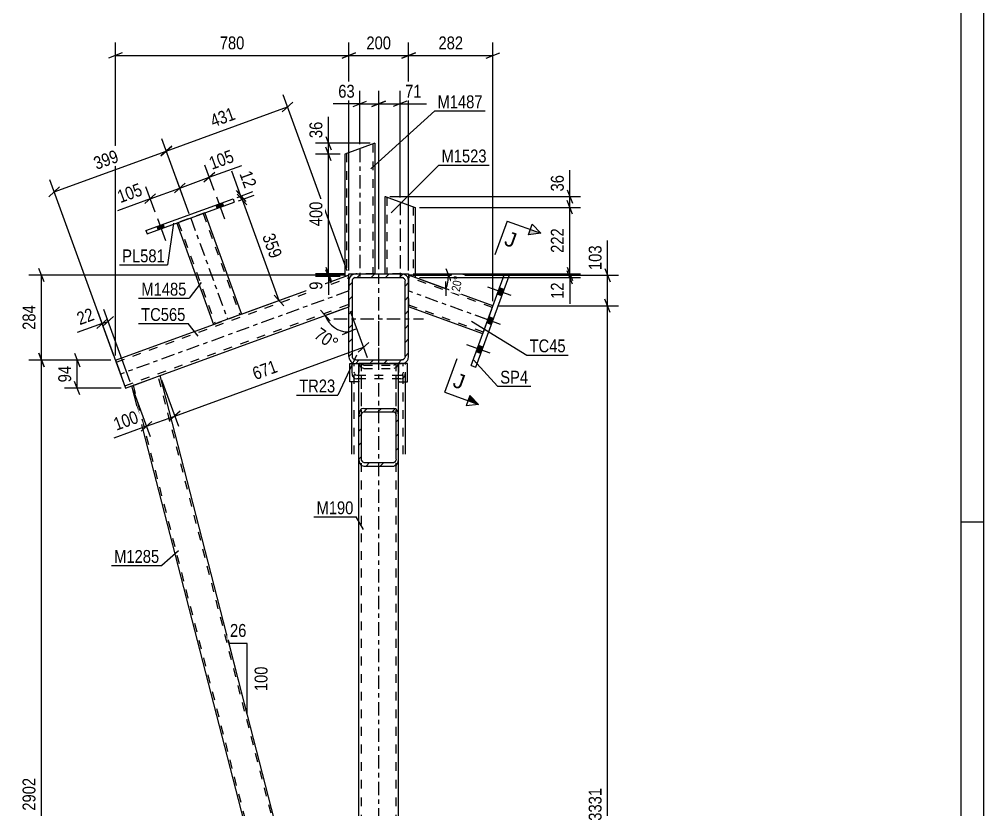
# Model space of a CAD drawing. Header units: millimetres. Extents: x 0 to 1189, y 0 to 841.
# Drawn here: x 974.2 to 1189, y 532 to 708 of the extents above; entities that cross this region are included whole.
import ezdxf

# ---------------------------------------------------------------- set-up
doc = ezdxf.new("R2010")
doc.units = ezdxf.units.MM
doc.linetypes.add('DXK_LINE_DOT2', pattern=[3.9198, 1.9599, -1.9599])
doc.linetypes.add('DXK_LINE_DOT3', pattern=[5.9187, 2.979, -0.9799, 0.9799, -0.9799])
doc.styles.add('Arial', font='ARIAL.TTF', dxfattribs={"height": 0.2})
doc.styles.add('Arial Narrow', font='ARIALN.TTF', dxfattribs={"height": 0.2})

# ---------------------------------------------------------------- blocks, each defined once
blk = doc.blocks.new('Unknown-405118385-1163')
at = {"color": 5, "linetype": 'Continuous'}
for p, q in [((1189, 0), (1189, 841)), ((1184, 5), (1184, 836)), ((1189, 596), (1184, 596))]:
    blk.add_line(p, q, dxfattribs=at)
blk = doc.blocks.new('Part-405118385-33940 - 33821')
at = {"color": 2, "linetype": 'Continuous'}
for p, q in [((1060.9, 651.05), (1060.9, 650.2)), ((1060.9, 650.2), (1060.9, 649.74)), ((1079.69, 644.21), (1062.33, 650.53)), ((1077.41, 637.95), (1060.9, 643.96))]:
    blk.add_line(p, q, dxfattribs=at)
at = {"color": 7, "linetype": 'DXK_LINE_DOT2'}
for p, q in [((1062.33, 650.53), (1060.9, 651.05)), ((1060.9, 651.05), (1060.9, 650.99)), ((1060.9, 650.99), (1060.9, 650.63)), ((1079.56, 643.84), (1060.9, 650.63)), ((1060.9, 649.74), (1060.9, 643.96)), ((1077.55, 638.32), (1060.9, 644.38)), ((1077.41, 637.95), (1079.69, 644.21))]:
    blk.add_line(p, q, dxfattribs=at)
at = {"color": 7, "linetype": 'DXK_LINE_DOT3'}
blk.add_line((1078.55, 641.08), (1060.9, 647.51), dxfattribs=at)
blk = doc.blocks.new('Bolt-405118385-41658 - 33821')
at = {"linetype": 'Continuous'}
for points in [[(1019.35, 667.14), (1017.98, 666.64), (1018.25, 665.88), (1019.63, 666.39)], [(1006.2, 662.35), (1004.82, 661.85), (1005.09, 661.1), (1006.47, 661.6)]]:
    blk.add_hatch(color=1, dxfattribs=at).paths.add_polyline_path(points)
at = {"color": 1, "linetype": 'Continuous'}
for p, q in [((1018.1, 668.45), (1019.87, 663.57)), ((1017.98, 666.64), (1018.25, 665.88)), ((1019.35, 667.14), (1019.63, 666.39)), ((1004.82, 661.85), (1005.09, 661.1)), ((1004.94, 663.66), (1006.72, 658.78)), ((1006.2, 662.35), (1006.47, 661.6))]:
    blk.add_line(p, q, dxfattribs=at)
blk = doc.blocks.new('Part-405118385-33942 - 33821')
at = {"color": 2, "linetype": 'Continuous'}
for p, q in [((1074.85, 630.9), (1082.26, 651.26)), ((1083.26, 650.9), (1082.26, 651.26)), ((1075.85, 630.54), (1083.26, 650.9)), ((1074.85, 630.9), (1075.85, 630.54))]:
    blk.add_line(p, q, dxfattribs=at)
blk = doc.blocks.new('Part-405118385-33886 - 33821')
at = {"color": 7, "linetype": 'DXK_LINE_DOT2'}
for p, q in [((1060.23, 631.34), (1048.23, 631.34)), ((1048.23, 631.34), (1048.23, 627.24)), ((1048.23, 629.46), (1048.31, 628.87)), ((1048.77, 611.16), (1048.77, 631.34)), ((1048.81, 629.17), (1048.77, 629.46)), ((1059.7, 629.46), (1059.66, 629.17)), ((1059.7, 611.16), (1059.7, 631.34)), ((1060.15, 628.87), (1060.23, 629.46)), ((1060.23, 627.24), (1060.23, 631.34)), ((1048.89, 628.03), (1049.3, 627.91)), ((1049.3, 628.69), (1049.09, 628.75)), ((1059.17, 628.69), (1049.3, 628.69)), ((1059.17, 627.91), (1049.3, 627.91)), ((1059.37, 628.75), (1059.17, 628.69)), ((1059.17, 627.91), (1059.57, 628.03))]:
    blk.add_line(p, q, dxfattribs=at)
at = {"color": 2, "linetype": 'Continuous'}
for p, q in [((1048.23, 611.16), (1048.23, 627.24)), ((1060.23, 611.16), (1060.23, 627.24))]:
    blk.add_line(p, q, dxfattribs=at)
at = {"color": 7, "linetype": 'DXK_LINE_DOT2'}
for centre, radius, start, end in [((1049.69, 629.19), 1.42, 193.2949, 235.5336), ((1049.5, 629.33), 0.709, 193.2949, 235.5336), ((1058.97, 629.33), 0.709, 304.4664, 346.7051), ((1058.77, 629.19), 1.42, 304.4664, 346.7051)]:
    blk.add_arc(centre, radius, start, end, dxfattribs=at)
blk = doc.blocks.new('Part-405118385-33888 - 33821')
at = {"linetype": 'Continuous'}
h = blk.add_hatch(dxfattribs=at)
h.set_pattern_fill('', scale=0.7, style=0, pattern_type=0)
h.set_pattern_definition([(45, (1049.8324, 610.0743), (-1.57154, 1.57154), [])])
h.paths.add_polyline_path([(1049.83, 619.81), (1049.83, 610.07), (1049.91, 609.48), (1050.14, 608.97), (1050.49, 608.64), (1050.9, 608.52), (1057.57, 608.52), (1057.97, 608.64), (1058.32, 608.97), (1058.55, 609.48), (1058.63, 610.07), (1058.63, 619.81), (1058.55, 620.4), (1058.32, 620.91), (1057.97, 621.24), (1057.57, 621.36), (1050.9, 621.36), (1050.49, 621.24), (1050.14, 620.91), (1049.91, 620.4)])
h.paths.add_polyline_path([(1050.52, 620.36), (1050.69, 620.52), (1050.9, 620.58), (1057.57, 620.58), (1057.77, 620.52), (1057.94, 620.36), (1058.06, 620.1), (1058.1, 619.81), (1058.1, 610.07), (1058.06, 609.78), (1057.94, 609.52), (1057.77, 609.36), (1057.57, 609.3), (1050.9, 609.3), (1050.69, 609.36), (1050.52, 609.52), (1050.41, 609.78), (1050.37, 610.07), (1050.37, 619.81), (1050.41, 620.1)])
at = {"color": 2, "linetype": 'Continuous'}
for p, q in [((1049.83, 619.81), (1049.83, 631.34)), ((1058.63, 619.81), (1058.63, 631.34)), ((1050.9, 621.36), (1050.49, 621.24)), ((1050.9, 621.36), (1057.57, 621.36)), ((1057.97, 621.24), (1057.57, 621.36)), ((1049.91, 620.4), (1049.83, 619.81)), ((1049.83, 610.07), (1049.83, 619.81)), ((1050.37, 619.81), (1050.41, 620.1)), ((1050.37, 610.07), (1050.37, 619.81)), ((1050.69, 620.52), (1050.9, 620.58)), ((1050.9, 620.58), (1057.57, 620.58)), ((1057.57, 620.58), (1057.77, 620.52)), ((1058.06, 620.1), (1058.1, 619.81)), ((1058.1, 610.07), (1058.1, 619.81)), ((1058.63, 619.81), (1058.55, 620.4)), ((1058.63, 610.07), (1058.63, 619.81)), ((1049.83, 610.07), (1049.91, 609.48)), ((1050.41, 609.78), (1050.37, 610.07)), ((1050.49, 608.64), (1050.9, 608.52)), ((1050.9, 609.3), (1050.69, 609.36)), ((1050.9, 609.3), (1057.57, 609.3)), ((1050.9, 608.52), (1057.57, 608.52)), ((1057.77, 609.36), (1057.57, 609.3)), ((1057.57, 608.52), (1057.97, 608.64)), ((1058.1, 610.07), (1058.06, 609.78)), ((1058.55, 609.48), (1058.63, 610.07))]:
    blk.add_line(p, q, dxfattribs=at)
at = {"color": 7, "linetype": 'DXK_LINE_DOT2'}
for p, q in [((1058.63, 631.34), (1049.83, 631.34)), ((1049.91, 631.2), (1049.89, 631.34)), ((1050.37, 610.07), (1050.37, 631.34)), ((1050.48, 631.34), (1050.52, 631.25)), ((1050.9, 630.24), (1050.49, 630.36)), ((1050.52, 631.25), (1050.69, 631.08)), ((1050.69, 631.08), (1050.9, 631.02)), ((1050.9, 631.02), (1057.57, 631.02)), ((1050.9, 630.24), (1057.57, 630.24)), ((1057.57, 631.02), (1057.77, 631.08)), ((1057.97, 630.36), (1057.57, 630.24)), ((1057.77, 631.08), (1057.94, 631.25)), ((1057.94, 631.25), (1057.99, 631.34)), ((1058.1, 610.07), (1058.1, 631.34)), ((1058.57, 631.34), (1058.55, 631.2)), ((1049.83, 610.07), (1049.83, 619.81)), ((1058.63, 610.07), (1058.63, 619.81))]:
    blk.add_line(p, q, dxfattribs=at)
for centre, start, end in [((1051.29, 631.53), 193.2949, 235.5336), ((1057.17, 631.53), 304.4664, 346.7051)]:
    blk.add_arc(centre, 1.42, start, end, dxfattribs=at)
at = {"color": 2, "linetype": 'Continuous'}
for centre, radius, start, end in [((1051.29, 620.08), 1.42, 124.4664, 166.7051), ((1057.17, 620.08), 1.42, 13.2949, 55.5336), ((1051.1, 619.94), 0.709, 124.4664, 166.7051), ((1057.37, 619.94), 0.709, 13.2949, 55.5336), ((1051.29, 609.8), 1.42, 193.2949, 235.5336), ((1051.1, 609.94), 0.709, 193.2949, 235.5336), ((1057.37, 609.94), 0.709, 304.4664, 346.7051), ((1057.17, 609.8), 1.42, 304.4664, 346.7051)]:
    blk.add_arc(centre, radius, start, end, dxfattribs=at)
blk = doc.blocks.new('Part-405118385-33897 - 33821')
at = {"color": 7, "linetype": 'DXK_LINE_DOT3'}
blk.add_line((1054.23, 428.68), (1054.23, 641.34), dxfattribs=at)
at = {"color": 7, "linetype": 'DXK_LINE_DOT2'}
for p, q in [((1058.63, 631.34), (1049.83, 631.34)), ((1049.83, 610.07), (1049.83, 631.34)), ((1050.37, 438.68), (1050.37, 631.34)), ((1058.1, 438.68), (1058.1, 631.34)), ((1058.63, 610.07), (1058.63, 631.34)), ((1049.83, 438.68), (1049.83, 459.95)), ((1058.63, 438.68), (1058.63, 459.95)), ((1058.63, 438.68), (1049.83, 438.68))]:
    blk.add_line(p, q, dxfattribs=at)
at = {"color": 2, "linetype": 'Continuous'}
for p, q in [((1049.83, 459.95), (1049.83, 610.07)), ((1058.63, 459.95), (1058.63, 610.07))]:
    blk.add_line(p, q, dxfattribs=at)
blk = doc.blocks.new('Part-405118385-41653 - 33821')
at = {"color": 2, "linetype": 'Continuous'}
for p, q in [((1053.34, 680.43), (1046.68, 678.01)), ((1053.34, 680.43), (1053.34, 651.34)), ((1046.68, 678.01), (1046.68, 650.73)), ((1046.68, 650.73), (1047.57, 651.05)), ((1047.57, 651.05), (1047.57, 651.34)), ((1047.57, 651.34), (1049.17, 651.34))]:
    blk.add_line(p, q, dxfattribs=at)
at = {"color": 7, "linetype": 'DXK_LINE_DOT3'}
blk.add_line((1050.01, 679.22), (1050.01, 650.73), dxfattribs=at)
at = {"color": 7, "linetype": 'DXK_LINE_DOT2'}
for p, q in [((1052.94, 680.29), (1052.94, 651.34)), ((1047.08, 678.15), (1047.11, 678.16)), ((1047.08, 678.15), (1047.08, 650.88)), ((1053.34, 651.34), (1049.17, 651.34))]:
    blk.add_line(p, q, dxfattribs=at)
blk = doc.blocks.new('Part-405118385-33976 - 33821')
at = {"color": 7, "linetype": 'DXK_LINE_DOT2'}
for p, q in [((1059.3, 631.34), (1058.63, 631.34)), ((1058.63, 631.34), (1058.63, 627.24))]:
    blk.add_line(p, q, dxfattribs=at)
at = {"color": 2, "linetype": 'Continuous'}
for p, q in [((1060.63, 631.34), (1059.3, 631.34)), ((1060.63, 627.24), (1060.63, 631.34)), ((1058.63, 627.24), (1060.63, 627.24))]:
    blk.add_line(p, q, dxfattribs=at)
blk = doc.blocks.new('Part-405118385-33977 - 33821')
at = {"color": 2, "linetype": 'Continuous'}
for p, q in [((1047.83, 631.34), (1049.17, 631.34)), ((1047.83, 627.24), (1047.83, 631.34)), ((1049.83, 627.24), (1047.83, 627.24))]:
    blk.add_line(p, q, dxfattribs=at)
at = {"color": 7, "linetype": 'DXK_LINE_DOT2'}
for p, q in [((1049.17, 631.34), (1049.83, 631.34)), ((1049.83, 631.34), (1049.83, 627.24))]:
    blk.add_line(p, q, dxfattribs=at)
blk = doc.blocks.new('Part-405118385-33980 - 33821')
at = {"color": 2, "linetype": 'Continuous'}
for p, q in [((999.98, 626.64), (1005.52, 628.65)), ((1049.83, 456.86), (1005.52, 628.65)), ((999.22, 626.36), (999.28, 626.38)), ((1047.64, 438.68), (999.22, 626.36)), ((999.28, 626.38), (999.44, 626.44)), ((999.44, 626.44), (999.98, 626.64)), ((1047.64, 438.68), (1049.17, 438.68))]:
    blk.add_line(p, q, dxfattribs=at)
at = {"color": 7, "linetype": 'DXK_LINE_DOT2'}
for p, q in [((1049.83, 455.26), (1005.14, 628.52)), ((999.44, 626.44), (999.63, 626.51)), ((999.63, 626.51), (999.6, 626.5)), ((999.6, 626.5), (999.63, 626.51)), ((1048.05, 438.68), (999.6, 626.5)), ((999.69, 626.53), (999.63, 626.51)), ((999.98, 626.64), (999.69, 626.53)), ((1049.83, 456.86), (1049.83, 456.86)), ((1049.83, 456.86), (1049.83, 456.86)), ((1049.83, 438.68), (1049.83, 456.86)), ((1049.17, 438.68), (1049.83, 438.68))]:
    blk.add_line(p, q, dxfattribs=at)
blk = doc.blocks.new('Part-405118385-33983 - 33821')
at = {"color": 7, "linetype": 'DXK_LINE_DOT2'}
for p, q in [((1047.57, 651.05), (1046.68, 650.73)), ((1047.57, 650.72), (1047.57, 651.05)), ((995.75, 631.63), (1047.57, 650.49)), ((1047.57, 649.74), (1047.57, 643.96)), ((997.67, 626.37), (1047.57, 644.53)), ((1017.42, 640.08), (1023.69, 642.36)), ((995.57, 632.13), (995.75, 631.63))]:
    blk.add_line(p, q, dxfattribs=at)
at = {"color": 2, "linetype": 'Continuous'}
for p, q in [((1047.57, 650.72), (1047.57, 651.05)), ((1023.69, 642.36), (1046.68, 650.73)), ((1047.57, 649.74), (1047.57, 650.72)), ((997.85, 625.87), (1047.57, 643.96)), ((995.57, 632.13), (1017.42, 640.08)), ((995.57, 632.13), (995.94, 631.13)), ((995.94, 631.13), (997.85, 625.87))]:
    blk.add_line(p, q, dxfattribs=at)
at = {"color": 7, "linetype": 'DXK_LINE_DOT3'}
blk.add_line((1047.57, 647.51), (996.71, 629), dxfattribs=at)
blk = doc.blocks.new('Part-405118385-33985 - 33821')
at = {"linetype": 'Continuous'}
h = blk.add_hatch(dxfattribs=at)
h.set_pattern_fill('', scale=0.7, style=0, pattern_type=0)
h.set_pattern_definition([(45, (1047.5657, 632.9443), (-1.57154, 1.57154), [])])
h.paths.add_polyline_path([(1047.57, 649.74), (1047.57, 632.94), (1047.69, 632.33), (1048.03, 631.81), (1048.55, 631.47), (1049.17, 631.34), (1059.3, 631.34), (1059.91, 631.47), (1060.43, 631.81), (1060.78, 632.33), (1060.9, 632.94), (1060.9, 649.74), (1060.78, 650.36), (1060.43, 650.88), (1059.91, 651.22), (1059.3, 651.34), (1049.17, 651.34), (1048.55, 651.22), (1048.03, 650.88), (1047.69, 650.36)])
h.paths.add_polyline_path([(1048.6, 650.31), (1048.86, 650.48), (1049.17, 650.54), (1059.3, 650.54), (1059.61, 650.48), (1059.86, 650.31), (1060.04, 650.05), (1060.1, 649.74), (1060.1, 632.94), (1060.04, 632.64), (1059.86, 632.38), (1059.61, 632.21), (1059.3, 632.14), (1049.17, 632.14), (1048.86, 632.21), (1048.6, 632.38), (1048.43, 632.64), (1048.37, 632.94), (1048.37, 649.74), (1048.43, 650.05)])
at = {"color": 2, "linetype": 'Continuous'}
for p, q in [((1049.17, 651.34), (1048.55, 651.22)), ((1049.17, 651.34), (1059.3, 651.34)), ((1059.91, 651.22), (1059.3, 651.34)), ((1047.69, 650.36), (1047.57, 649.74)), ((1047.57, 632.94), (1047.57, 649.74)), ((1048.37, 649.74), (1048.43, 650.05)), ((1048.37, 632.94), (1048.37, 649.74)), ((1048.86, 650.48), (1049.17, 650.54)), ((1049.17, 650.54), (1059.3, 650.54)), ((1059.3, 650.54), (1059.61, 650.48)), ((1060.04, 650.05), (1060.1, 649.74)), ((1060.1, 632.94), (1060.1, 649.74)), ((1060.9, 649.74), (1060.78, 650.36)), ((1060.9, 632.94), (1060.9, 649.74)), ((1047.57, 632.94), (1047.69, 632.33)), ((1048.43, 632.64), (1048.37, 632.94)), ((1049.17, 632.14), (1048.86, 632.21)), ((1049.17, 632.14), (1059.3, 632.14)), ((1059.61, 632.21), (1059.3, 632.14)), ((1060.1, 632.94), (1060.04, 632.64)), ((1060.78, 632.33), (1060.9, 632.94)), ((1048.55, 631.47), (1049.17, 631.34)), ((1049.17, 631.34), (1059.3, 631.34)), ((1059.3, 631.34), (1059.91, 631.47))]:
    blk.add_line(p, q, dxfattribs=at)
at = {"color": 7, "linetype": 'DXK_LINE_DOT3'}
for p, q in [((1054.23, 631.34), (1054.23, 651.34)), ((1044.23, 641.34), (1064.23, 641.34))]:
    blk.add_line(p, q, dxfattribs=at)
at = {"color": 2, "linetype": 'Continuous'}
for centre, radius, start, end in [((1049.17, 649.74), 1.6, 112.5, 157.5), ((1059.3, 649.74), 1.6, 22.5, 67.5), ((1049.17, 649.74), 0.8, 112.5, 157.5), ((1059.3, 649.74), 0.8, 22.5, 67.5), ((1049.17, 632.94), 1.6, 202.5, 247.5), ((1049.17, 632.94), 0.8, 202.5, 247.5), ((1059.3, 632.94), 0.8, 292.5, 337.5), ((1059.3, 632.94), 1.6, 292.5, 337.5)]:
    blk.add_arc(centre, radius, start, end, dxfattribs=at)
blk = doc.blocks.new('Bolt-405118385-33993 - 33821')
at = {"linetype": 'Continuous'}
for points in [[(1081.64, 646.45), (1082.14, 647.83), (1081.14, 648.19), (1080.64, 646.81)], [(1081.64, 646.45), (1082.14, 647.83), (1081.14, 648.19), (1080.64, 646.81)], [(1081.64, 646.45), (1082.14, 647.83), (1081.14, 648.19), (1080.64, 646.81)], [(1079.3, 640.03), (1079.81, 641.4), (1078.8, 641.77), (1078.3, 640.39)], [(1079.3, 640.03), (1079.81, 641.4), (1078.8, 641.77), (1078.3, 640.39)], [(1076.97, 633.61), (1077.47, 634.98), (1076.47, 635.35), (1075.96, 633.97)], [(1076.97, 633.61), (1077.47, 634.98), (1076.47, 635.35), (1075.96, 633.97)], [(1076.97, 633.61), (1077.47, 634.98), (1076.47, 635.35), (1075.96, 633.97)]]:
    blk.add_hatch(color=1, dxfattribs=at).paths.add_polyline_path(points)
at = {"color": 1, "linetype": 'Continuous'}
for p, q in [((1083.71, 646.48), (1078.51, 648.37)), ((1083.71, 646.48), (1078.51, 648.37)), ((1083.71, 646.48), (1078.51, 648.37)), ((1081.64, 646.45), (1080.64, 646.81)), ((1081.64, 646.45), (1080.64, 646.81)), ((1081.64, 646.45), (1080.64, 646.81)), ((1082.14, 647.83), (1081.14, 648.19)), ((1082.14, 647.83), (1081.14, 648.19)), ((1082.14, 647.83), (1081.14, 648.19)), ((1081.37, 640.05), (1076.17, 641.95)), ((1081.37, 640.05), (1076.17, 641.95)), ((1079.3, 640.03), (1078.3, 640.39)), ((1079.3, 640.03), (1078.3, 640.39)), ((1079.81, 641.4), (1078.8, 641.77)), ((1079.81, 641.4), (1078.8, 641.77)), ((1079.03, 633.63), (1073.84, 635.53)), ((1079.03, 633.63), (1073.84, 635.53)), ((1079.03, 633.63), (1073.84, 635.53)), ((1076.97, 633.61), (1075.96, 633.97)), ((1076.97, 633.61), (1075.96, 633.97)), ((1076.97, 633.61), (1075.96, 633.97)), ((1077.47, 634.98), (1076.47, 635.35)), ((1077.47, 634.98), (1076.47, 635.35)), ((1077.47, 634.98), (1076.47, 635.35))]:
    blk.add_line(p, q, dxfattribs=at)
blk = doc.blocks.new('Part-405118385-41646 - 33821')
at = {"color": 7, "linetype": 'DXK_LINE_DOT2'}
for p, q in [((1015.49, 664.89), (1009.23, 662.61)), ((1015.12, 664.75), (1023.31, 642.23)), ((1015.49, 664.88), (1015.49, 664.89)), ((1015.49, 664.89), (1015.49, 664.88)), ((1009.23, 662.61), (1009.23, 662.6)), ((1009.23, 662.6), (1009.23, 662.61)), ((1009.6, 662.74), (1017.8, 640.22)), ((1017.8, 640.22), (1017.83, 640.23)), ((1017.83, 640.23), (1017.89, 640.25)), ((1017.89, 640.25), (1017.91, 640.26)), ((1017.91, 640.26), (1018.03, 640.3))]:
    blk.add_line(p, q, dxfattribs=at)
at = {"color": 2, "linetype": 'Continuous'}
for p, q in [((1015.49, 664.88), (1023.69, 642.36)), ((1009.23, 662.6), (1017.42, 640.08)), ((1023.69, 642.36), (1018.18, 640.36)), ((1017.42, 640.08), (1018.18, 640.36))]:
    blk.add_line(p, q, dxfattribs=at)
at = {"color": 7, "linetype": 'DXK_LINE_DOT3'}
blk.add_line((1012.36, 663.75), (1020.56, 641.22), dxfattribs=at)
blk = doc.blocks.new('Part-405118385-41647 - 33821')
at = {"color": 2, "linetype": 'Continuous'}
for p, q in [((1002.38, 660.96), (1021.8, 668.03)), ((1002.65, 660.21), (1022.07, 667.27)), ((1021.8, 668.03), (1022.07, 667.27)), ((1002.38, 660.96), (1002.65, 660.21))]:
    blk.add_line(p, q, dxfattribs=at)
blk = doc.blocks.new('Part-405118385-41652 - 33821')
at = {"color": 2, "linetype": 'Continuous'}
for p, q in [((1055.66, 651.34), (1055.66, 668.57)), ((1055.66, 668.57), (1055.72, 668.54)), ((1055.72, 668.54), (1055.89, 668.48)), ((1055.89, 668.48), (1056.46, 668.28)), ((1056.46, 668.28), (1062.33, 666.14)), ((1062.33, 666.14), (1062.33, 650.53)), ((1059.3, 651.34), (1060.9, 651.34)), ((1060.9, 651.34), (1060.9, 651.05)), ((1060.9, 651.05), (1062.27, 650.56)), ((1062.33, 650.53), (1062.27, 650.56))]:
    blk.add_line(p, q, dxfattribs=at)
at = {"color": 7, "linetype": 'DXK_LINE_DOT2'}
for p, q in [((1055.89, 668.48), (1056.31, 668.33)), ((1056.06, 668.42), (1056.06, 651.34)), ((1056.06, 668.42), (1056.09, 668.41)), ((1056.15, 668.39), (1056.46, 668.28)), ((1061.93, 666.29), (1061.93, 650.68)), ((1059.3, 651.34), (1055.66, 651.34))]:
    blk.add_line(p, q, dxfattribs=at)
at = {"color": 7, "linetype": 'DXK_LINE_DOT3'}
blk.add_line((1058.99, 667.35), (1058.99, 650.53), dxfattribs=at)
blk = doc.blocks.new('Bolt-405118385-41659 - 33821')
at = {"linetype": 'Continuous'}
for points in [[(1019.35, 667.14), (1017.98, 666.64), (1018.25, 665.88), (1019.63, 666.39)], [(1006.2, 662.35), (1004.82, 661.85), (1005.09, 661.1), (1006.47, 661.6)]]:
    blk.add_hatch(color=1, dxfattribs=at).paths.add_polyline_path(points)
at = {"color": 1, "linetype": 'Continuous'}
for p, q in [((1018.1, 668.45), (1019.87, 663.57)), ((1017.98, 666.64), (1018.25, 665.88)), ((1019.35, 667.14), (1019.63, 666.39)), ((1004.82, 661.85), (1005.09, 661.1)), ((1004.94, 663.66), (1006.72, 658.78)), ((1006.2, 662.35), (1006.47, 661.6))]:
    blk.add_line(p, q, dxfattribs=at)
blk = doc.blocks.new('StraightDimension-405118385-41008 - 33821')
at = {"color": 7, "linetype": 'Continuous'}
for p, q in [((997.51, 626.8), (991.64, 642.93)), ((998.88, 627.3), (993.01, 643.42)), ((991.41, 639.17), (993.82, 641.32)), ((992.62, 640.25), (993.99, 640.75)), ((995.19, 641.82), (992.78, 639.67))]:
    blk.add_line(p, q, dxfattribs=at)
at = {"color": 0}
blk.add_wipeout([(991.87, 640.77), (990.43, 644.72), (985.87, 643.06), (987.3, 639.11)], dxfattribs=at)
at = {"color": 7, "linetype": 'Continuous'}
blk.add_line((992.62, 640.25), (987.07, 638.23), dxfattribs=at)
blk.add_line((992.62, 640.25), (987.07, 638.23), dxfattribs=at)
at = {"color": 3, "style": 'Arial Narrow'}
blk.add_text('22', height=2.863, rotation=20.002, dxfattribs=at).set_placement((987.66, 639.88))
blk = doc.blocks.new('StraightDimension-405118385-40988 - 33821')
at = {"color": 7, "linetype": 'Continuous'}
for p, q in [((1105.82, 642.71), (1104.62, 645.71)), ((1080.69, 644.21), (1107.62, 644.21)), ((1105.22, 422.12), (1105.22, 644.21)), ((1104.62, 423.62), (1105.82, 420.62)), ((1080.69, 422.12), (1107.62, 422.12))]:
    blk.add_line(p, q, dxfattribs=at)
at = {"color": 0}
blk.add_wipeout([(1104.47, 537.42), (1100.27, 537.42), (1100.27, 528.91), (1104.47, 528.91)], dxfattribs=at)
at = {"color": 3, "style": 'Arial Narrow'}
blk.add_text('3331', height=2.863, rotation=90.0002, dxfattribs=at).set_placement((1103.87, 529.51))
blk = doc.blocks.new('StraightDimension-405118385-41006 - 33821')
at = {"color": 7, "linetype": 'Continuous'}
for p, q in [((994.57, 632.13), (984.22, 632.13)), ((986.47, 633.63), (987.67, 630.63)), ((987.07, 625.87), (987.07, 632.13)), ((987.67, 624.37), (986.47, 627.37)), ((996.85, 625.87), (984.22, 625.87))]:
    blk.add_line(p, q, dxfattribs=at)
at = {"color": 0}
blk.add_wipeout([(986.32, 631.43), (982.12, 631.43), (982.12, 626.57), (986.32, 626.57)], dxfattribs=at)
at = {"color": 3, "style": 'Arial Narrow'}
blk.add_text('94', height=2.863, rotation=90.0002, dxfattribs=at).set_placement((985.72, 627.17))
blk = doc.blocks.new('AngleDimension-405118385-46825 - 33821')
at = {"color": 7, "linetype": 'Continuous'}
for p, q in [((1041.24, 643.25), (1043.39, 640.85)), ((1042.32, 642.05), (1047.57, 643.96)), ((1046.63, 643.62), (1042.32, 642.05)), ((1047.57, 638.37), (1047.57, 643.96)), ((1049.07, 638.97), (1046.07, 637.77))]:
    blk.add_line(p, q, dxfattribs=at)
blk.add_arc((1047.57, 643.96), 5.58, 199.9999, 270, dxfattribs=at)
at = {"color": 0}
blk.add_wipeout([(1044.08, 633.35), (1046.49, 636.8), (1041.2, 640.5), (1038.79, 637.06)], dxfattribs=at)
at = {"color": 3, "style": 'Arial Narrow'}
blk.add_text('70°', height=2.863, rotation=-35.002, dxfattribs=at).set_placement((1039.63, 637.21))
blk = doc.blocks.new('StraightDimension-405118385-41012 - 33821')
at = {"color": 7, "linetype": 'Continuous'}
for p, q in [((1047.91, 643.02), (1051.66, 632.71)), ((1049.63, 633.89), (1052.04, 636.05)), ((1008.79, 619.66), (1050.84, 634.97)), ((1005.86, 627.71), (1009.61, 617.41)), ((1009.99, 620.74), (1007.58, 618.59))]:
    blk.add_line(p, q, dxfattribs=at)
at = {"color": 0}
blk.add_wipeout([(1032.7, 629.16), (1031.26, 633.11), (1024.98, 630.82), (1026.42, 626.88)], dxfattribs=at)
at = {"color": 3, "style": 'Arial Narrow'}
blk.add_text('671', height=2.863, rotation=20.002, dxfattribs=at).set_placement((1026.77, 627.65))
blk = doc.blocks.new('StraightDimension-405118385-41013 - 33821')
at = {"color": 7, "linetype": 'Continuous'}
for p, q in [((1005.86, 627.71), (1009.61, 617.41)), ((999.56, 625.42), (1003.32, 615.12)), ((1002.49, 617.37), (1008.79, 619.66)), ((1009.99, 620.74), (1007.58, 618.59)), ((1001.29, 616.3), (1003.7, 618.45))]:
    blk.add_line(p, q, dxfattribs=at)
at = {"color": 0}
blk.add_wipeout([(1001.74, 617.9), (1000.31, 621.84), (994.03, 619.56), (995.46, 615.61)], dxfattribs=at)
at = {"color": 7, "linetype": 'Continuous'}
blk.add_line((1002.49, 617.37), (995.23, 614.73), dxfattribs=at)
blk.add_line((1002.49, 617.37), (995.23, 614.73), dxfattribs=at)
at = {"color": 3, "style": 'Arial Narrow'}
blk.add_text('100', height=2.863, rotation=20.002, dxfattribs=at).set_placement((995.82, 616.38))
blk = doc.blocks.new('StraightDimension-405118385-46609 - 33821')
at = {"color": 7, "linetype": 'Continuous'}
for p, q in [((1012.02, 664.68), (1008.95, 673.12)), ((1004.43, 665.07), (1002.37, 670.73)), ((1003.34, 668.05), (1009.92, 670.44)), ((1011.13, 671.52), (1008.72, 669.37)), ((1002.14, 666.97), (1004.55, 669.13))]:
    blk.add_line(p, q, dxfattribs=at)
at = {"color": 0}
blk.add_wipeout([(1002.59, 668.57), (1001.16, 672.52), (994.88, 670.24), (996.31, 666.29)], dxfattribs=at)
at = {"color": 7, "linetype": 'Continuous'}
blk.add_line((1003.34, 668.05), (996.08, 665.4), dxfattribs=at)
blk.add_line((1003.34, 668.05), (996.08, 665.4), dxfattribs=at)
at = {"color": 3, "style": 'Arial Narrow'}
blk.add_text('105', height=2.863, rotation=20.002, dxfattribs=at).set_placement((996.67, 667.06))
blk = doc.blocks.new('AngleDimension-405118385-41030 - 33821')
at = {"color": 7, "linetype": 'Continuous'}
for p, q in [((1020.57, 570.28), (1020.91, 568.97)), ((1024.96, 568.97), (1020.91, 568.97)), ((1024.96, 553.28), (1020.91, 568.97)), ((1024.96, 553.28), (1024.96, 568.97))]:
    blk.add_line(p, q, dxfattribs=at)
at = {"color": 0}
for points in [[(1025.36, 569.87), (1025.36, 574.07), (1020.51, 574.07), (1020.51, 569.87)], [(1030.06, 564.47), (1025.86, 564.47), (1025.86, 557.78), (1030.06, 557.78)]]:
    blk.add_wipeout(points, dxfattribs=at)
at = {"color": 3, "style": 'Arial Narrow'}
blk.add_text('26', height=2.863, dxfattribs=at).set_placement((1021.11, 570.47))
blk.add_text('100', height=2.863, rotation=90.0002, dxfattribs=at).set_placement((1029.46, 558.38))
blk = doc.blocks.new('StraightDimension-405118385-40966 - 33821')
at = {"color": 7, "linetype": 'Continuous'}
for p, q in [((1046.57, 651.05), (976.27, 651.05)), ((979.72, 649.55), (978.52, 652.55)), ((979.12, 632.13), (979.12, 651.05)), ((994.57, 632.13), (976.27, 632.13)), ((978.52, 633.63), (979.72, 630.63))]:
    blk.add_line(p, q, dxfattribs=at)
at = {"color": 0}
blk.add_wipeout([(978.37, 644.93), (974.17, 644.93), (974.17, 638.25), (978.37, 638.25)], dxfattribs=at)
at = {"color": 3, "style": 'Arial Narrow'}
blk.add_text('284', height=2.863, rotation=90.0002, dxfattribs=at).set_placement((977.77, 638.85))
blk = doc.blocks.new('StraightDimension-405118385-40973 - 33821')
at = {"color": 7, "linetype": 'Continuous'}
for p, q in [((1060.9, 652.05), (1060.9, 702.84)), ((1079.69, 645.21), (1079.69, 702.84)), ((1062.4, 700.59), (1059.4, 699.39)), ((1078.19, 699.39), (1081.19, 700.59)), ((1060.9, 699.99), (1079.69, 699.99))]:
    blk.add_line(p, q, dxfattribs=at)
at = {"color": 0}
blk.add_wipeout([(1073.64, 700.74), (1073.64, 704.94), (1066.95, 704.94), (1066.95, 700.74)], dxfattribs=at)
at = {"color": 3, "style": 'Arial Narrow'}
blk.add_text('282', height=2.863, dxfattribs=at).set_placement((1067.55, 701.34))
blk = doc.blocks.new('StraightDimension-405118385-40967 - 33821')
at = {"color": 7, "linetype": 'Continuous'}
for p, q in [((994.57, 632.13), (976.27, 632.13)), ((979.72, 630.63), (978.52, 633.63)), ((979.12, 438.68), (979.12, 632.13)), ((1046.64, 438.68), (976.27, 438.68)), ((978.52, 440.18), (979.72, 437.18))]:
    blk.add_line(p, q, dxfattribs=at)
at = {"color": 0}
blk.add_wipeout([(978.37, 539.66), (974.17, 539.66), (974.17, 531.15), (978.37, 531.15)], dxfattribs=at)
at = {"color": 3, "style": 'Arial Narrow'}
blk.add_text('2902', height=2.863, rotation=90.0002, dxfattribs=at).set_placement((977.77, 531.75))
blk = doc.blocks.new('StraightDimension-405118385-40974 - 33821')
at = {"color": 7, "linetype": 'Continuous'}
for p, q in [((1047.57, 652.05), (1047.57, 702.84)), ((1060.9, 652.05), (1060.9, 702.84)), ((1049.07, 700.59), (1046.07, 699.39)), ((1059.4, 699.39), (1062.4, 700.59)), ((1047.57, 699.99), (1060.9, 699.99))]:
    blk.add_line(p, q, dxfattribs=at)
at = {"color": 0}
blk.add_wipeout([(1057.57, 700.74), (1057.57, 704.94), (1050.89, 704.94), (1050.89, 700.74)], dxfattribs=at)
at = {"color": 3, "style": 'Arial Narrow'}
blk.add_text('200', height=2.863, dxfattribs=at).set_placement((1051.49, 701.34))
blk = doc.blocks.new('StraightDimension-405118385-40975 - 33821')
at = {"color": 7, "linetype": 'Continuous'}
for p, q in [((995.57, 633.13), (995.57, 702.84)), ((1047.57, 652.05), (1047.57, 702.84)), ((997.07, 700.59), (994.07, 699.39)), ((1046.07, 699.39), (1049.07, 700.59)), ((995.57, 699.99), (1047.57, 699.99))]:
    blk.add_line(p, q, dxfattribs=at)
at = {"color": 0}
blk.add_wipeout([(1024.91, 700.74), (1024.91, 704.94), (1018.23, 704.94), (1018.23, 700.74)], dxfattribs=at)
at = {"color": 3, "style": 'Arial Narrow'}
blk.add_text('780', height=2.863, dxfattribs=at).set_placement((1018.83, 701.34))
blk = doc.blocks.new('StraightDimension-405118385-40987 - 33821')
at = {"color": 7, "linetype": 'Continuous'}
for p, q in [((1061.9, 651.05), (1107.62, 651.05)), ((1104.62, 652.55), (1105.82, 649.55)), ((1105.22, 644.21), (1105.22, 651.05)), ((1105.82, 642.71), (1104.62, 645.71)), ((1080.69, 644.21), (1107.62, 644.21))]:
    blk.add_line(p, q, dxfattribs=at)
at = {"color": 0}
blk.add_wipeout([(1104.47, 658.26), (1100.27, 658.26), (1100.27, 651.58), (1104.47, 651.58)], dxfattribs=at)
at = {"color": 7, "linetype": 'Continuous'}
blk.add_line((1105.22, 651.05), (1105.22, 658.79), dxfattribs=at)
blk.add_line((1105.22, 651.05), (1105.22, 658.79), dxfattribs=at)
at = {"color": 3, "style": 'Arial Narrow'}
blk.add_text('103', height=2.863, rotation=90.0002, dxfattribs=at).set_placement((1103.87, 652.18))
blk = doc.blocks.new('AngleDimension-405118385-41000 - 33821')
at = {"color": 7, "linetype": 'Continuous'}
for p, q in [((1069.77, 651.05), (1060.9, 651.05)), ((1069.24, 648.02), (1060.9, 651.05)), ((1069.17, 652.55), (1070.37, 649.55)), ((1061.84, 650.71), (1069.24, 648.02)), ((1069.29, 646.4), (1069.19, 649.63))]:
    blk.add_line(p, q, dxfattribs=at)
blk.add_arc((1060.9, 651.05), 8.87, 340, 360, dxfattribs=at)
at = {"color": 0}
blk.add_wipeout([(1073.36, 651.04), (1070.6, 651.53), (1069.86, 647.29), (1072.61, 646.8)], dxfattribs=at)
at = {"color": 3, "style": 'Arial Narrow'}
blk.add_text('20°', height=1.909, rotation=80.0021, dxfattribs=at).set_placement((1072.29, 647.27))
blk = doc.blocks.new('StraightDimension-405118385-46499 - 33821')
at = {"color": 7, "linetype": 'Continuous'}
for p, q in [((1054.23, 652.34), (1054.23, 692.07)), ((1058.99, 668.36), (1058.99, 692.07)), ((1052.73, 688.62), (1055.73, 689.82)), ((1060.49, 689.82), (1057.49, 688.62)), ((1054.23, 689.22), (1058.99, 689.22))]:
    blk.add_line(p, q, dxfattribs=at)
at = {"color": 0}
blk.add_wipeout([(1064.37, 689.97), (1064.37, 694.17), (1059.52, 694.17), (1059.52, 689.97)], dxfattribs=at)
at = {"color": 7, "linetype": 'Continuous'}
blk.add_line((1058.99, 689.22), (1064.9, 689.22), dxfattribs=at)
blk.add_line((1058.99, 689.22), (1064.9, 689.22), dxfattribs=at)
at = {"color": 3, "style": 'Arial Narrow'}
blk.add_text('71', height=2.863, dxfattribs=at).set_placement((1060.12, 690.57))
blk = doc.blocks.new('StraightDimension-405118385-46500 - 33821')
at = {"color": 7, "linetype": 'Continuous'}
for p, q in [((1050.01, 680.22), (1050.01, 692.07)), ((1054.23, 652.34), (1054.23, 692.07)), ((1048.51, 688.62), (1051.51, 689.82)), ((1055.73, 689.82), (1052.73, 688.62)), ((1050.01, 689.22), (1054.23, 689.22))]:
    blk.add_line(p, q, dxfattribs=at)
at = {"color": 0}
blk.add_wipeout([(1049.48, 689.97), (1049.48, 694.17), (1044.63, 694.17), (1044.63, 689.97)], dxfattribs=at)
at = {"color": 7, "linetype": 'Continuous'}
blk.add_line((1050.01, 689.22), (1044.1, 689.22), dxfattribs=at)
blk.add_line((1050.01, 689.22), (1044.1, 689.22), dxfattribs=at)
at = {"color": 3, "style": 'Arial Narrow'}
blk.add_text('63', height=2.863, dxfattribs=at).set_placement((1045.23, 690.57))
blk = doc.blocks.new('StraightDimension-405118385-46579 - 33821')
at = {"color": 7, "linetype": 'Continuous'}
for p, q in [((1032.72, 687.45), (1035.13, 689.6)), ((1047.22, 651.99), (1032.95, 691.2)), ((1006.92, 678.69), (1033.93, 688.52)), ((1012.02, 664.68), (1005.94, 681.37)), ((1008.12, 679.77), (1005.71, 677.62))]:
    blk.add_line(p, q, dxfattribs=at)
at = {"color": 0}
blk.add_wipeout([(1023.31, 685.46), (1021.87, 689.4), (1015.59, 687.12), (1017.03, 683.17)], dxfattribs=at)
at = {"color": 3, "style": 'Arial Narrow'}
blk.add_text('431', height=2.863, rotation=20.002, dxfattribs=at).set_placement((1017.38, 683.94))
blk = doc.blocks.new('StraightDimension-405118385-46580 - 33821')
at = {"color": 7, "linetype": 'Continuous'}
for p, q in [((1012.02, 664.68), (1005.94, 681.37)), ((1005.71, 677.62), (1008.12, 679.77)), ((981.93, 669.6), (1006.92, 678.69)), ((983.14, 670.68), (980.73, 668.52)), ((995.23, 633.07), (980.96, 672.28))]:
    blk.add_line(p, q, dxfattribs=at)
at = {"color": 0}
blk.add_wipeout([(997.31, 675.99), (995.87, 679.94), (989.59, 677.65), (991.03, 673.71)], dxfattribs=at)
at = {"color": 3, "style": 'Arial Narrow'}
blk.add_text('399', height=2.863, rotation=20.002, dxfattribs=at).set_placement((991.39, 674.48))
blk = doc.blocks.new('StraightDimension-405118385-46608 - 33821')
at = {"color": 7, "linetype": 'Continuous'}
for p, q in [((1017.58, 669.86), (1015.52, 675.52)), ((1012.02, 664.68), (1008.95, 673.12)), ((1009.92, 670.44), (1016.5, 672.84)), ((1017.7, 673.91), (1015.3, 671.76)), ((1008.72, 669.37), (1011.13, 671.52))]:
    blk.add_line(p, q, dxfattribs=at)
at = {"color": 0}
blk.add_wipeout([(1023.02, 676.01), (1021.58, 679.96), (1015.3, 677.67), (1016.74, 673.72)], dxfattribs=at)
at = {"color": 7, "linetype": 'Continuous'}
blk.add_line((1016.5, 672.84), (1023.77, 675.48), dxfattribs=at)
blk.add_line((1016.5, 672.84), (1023.77, 675.48), dxfattribs=at)
at = {"color": 3, "style": 'Arial Narrow'}
blk.add_text('105', height=2.863, rotation=20.002, dxfattribs=at).set_placement((1017.09, 674.49))
blk = doc.blocks.new('StraightDimension-405118385-46658 - 33821')
at = {"color": 7, "linetype": 'Continuous'}
for p, q in [((1024.89, 666.7), (1022.74, 669.11)), ((1023.01, 667.62), (1026.49, 668.88)), ((1023.81, 667.91), (1032.01, 645.39)), ((1024.63, 642.71), (1034.69, 646.37)), ((1030.93, 646.6), (1033.09, 644.19))]:
    blk.add_line(p, q, dxfattribs=at)
at = {"color": 0}
blk.add_wipeout([(1029.76, 653.77), (1033.71, 655.2), (1031.42, 661.48), (1027.47, 660.05)], dxfattribs=at)
at = {"color": 3, "style": 'Arial Narrow'}
blk.add_text('359', height=2.863, rotation=-69.9983, dxfattribs=at).set_placement((1028.24, 659.69))
blk = doc.blocks.new('StraightDimension-405118385-46659 - 33821')
at = {"color": 7, "linetype": 'Continuous'}
for p, q in [((1022.46, 669.87), (1024.62, 667.46)), ((1022.74, 668.37), (1026.22, 669.64)), ((1024.89, 666.7), (1022.74, 669.11)), ((1023.01, 667.62), (1026.49, 668.88)), ((1023.54, 668.66), (1023.81, 667.91))]:
    blk.add_line(p, q, dxfattribs=at)
at = {"color": 0}
blk.add_wipeout([(1024.07, 669.41), (1028.01, 670.85), (1026.35, 675.41), (1022.41, 673.97)], dxfattribs=at)
at = {"color": 7, "linetype": 'Continuous'}
blk.add_line((1023.54, 668.66), (1021.52, 674.21), dxfattribs=at)
blk.add_line((1023.54, 668.66), (1021.52, 674.21), dxfattribs=at)
at = {"color": 3, "style": 'Arial Narrow'}
blk.add_text('12', height=2.863, rotation=-69.9983, dxfattribs=at).set_placement((1023.17, 673.62))
blk = doc.blocks.new('StraightDimension-405118385-46682 - 33821')
at = {"color": 7, "linetype": 'Continuous'}
for p, q in [((1056.69, 668.56), (1099.2, 668.56)), ((1096.2, 670.06), (1097.4, 667.06)), ((1096.8, 666.14), (1096.8, 668.56)), ((1063.33, 666.14), (1099.2, 666.14)), ((1097.4, 664.64), (1096.2, 667.64))]:
    blk.add_line(p, q, dxfattribs=at)
at = {"color": 0}
blk.add_wipeout([(1096.05, 673.94), (1091.85, 673.94), (1091.85, 669.08), (1096.05, 669.08)], dxfattribs=at)
at = {"color": 7, "linetype": 'Continuous'}
blk.add_line((1096.8, 668.56), (1096.8, 674.46), dxfattribs=at)
blk.add_line((1096.8, 668.56), (1096.8, 674.46), dxfattribs=at)
at = {"color": 3, "style": 'Arial Narrow'}
blk.add_text('36', height=2.863, rotation=90.0002, dxfattribs=at).set_placement((1095.45, 669.68))
blk = doc.blocks.new('StraightDimension-405118385-46683 - 33821')
at = {"color": 7, "linetype": 'Continuous'}
for p, q in [((1063.33, 666.14), (1099.2, 666.14)), ((1097.4, 664.64), (1096.2, 667.64)), ((1096.8, 651.34), (1096.8, 666.14)), ((1061.9, 651.34), (1099.2, 651.34)), ((1096.2, 652.84), (1097.4, 649.84))]:
    blk.add_line(p, q, dxfattribs=at)
at = {"color": 0}
blk.add_wipeout([(1096.05, 662.08), (1091.85, 662.08), (1091.85, 655.4), (1096.05, 655.4)], dxfattribs=at)
at = {"color": 3, "style": 'Arial Narrow'}
blk.add_text('222', height=2.863, rotation=90.0002, dxfattribs=at).set_placement((1095.45, 656))
blk = doc.blocks.new('StraightDimension-405118385-46684 - 33821')
at = {"color": 7, "linetype": 'Continuous'}
for p, q in [((1061.9, 651.34), (1099.2, 651.34)), ((1096.2, 652.84), (1097.4, 649.84)), ((1097.4, 649.03), (1096.2, 652.03)), ((1096.8, 650.53), (1096.8, 651.34)), ((1063.33, 650.53), (1099.2, 650.53))]:
    blk.add_line(p, q, dxfattribs=at)
at = {"color": 0}
blk.add_wipeout([(1096.05, 650.01), (1091.85, 650.01), (1091.85, 645.15), (1096.05, 645.15)], dxfattribs=at)
at = {"color": 7, "linetype": 'Continuous'}
blk.add_line((1096.8, 650.53), (1096.8, 644.63), dxfattribs=at)
blk.add_line((1096.8, 650.53), (1096.8, 644.63), dxfattribs=at)
at = {"color": 3, "style": 'Arial Narrow'}
blk.add_text('12', height=2.863, rotation=90.0002, dxfattribs=at).set_placement((1095.45, 645.75))
blk = doc.blocks.new('StraightDimension-405118385-46761 - 33821')
at = {"color": 7, "linetype": 'Continuous'}
for p, q in [((1042.43, 681.93), (1043.63, 678.93)), ((1052.34, 680.43), (1040.18, 680.43)), ((1043.63, 676.51), (1042.43, 679.51)), ((1043.03, 678.01), (1043.03, 680.43)), ((1045.68, 678.01), (1040.18, 678.01))]:
    blk.add_line(p, q, dxfattribs=at)
at = {"color": 0}
blk.add_wipeout([(1042.28, 685.81), (1038.08, 685.81), (1038.08, 680.96), (1042.28, 680.96)], dxfattribs=at)
at = {"color": 7, "linetype": 'Continuous'}
blk.add_line((1043.03, 680.43), (1043.03, 686.34), dxfattribs=at)
blk.add_line((1043.03, 680.43), (1043.03, 686.34), dxfattribs=at)
at = {"color": 3, "style": 'Arial Narrow'}
blk.add_text('36', height=2.863, rotation=90.0002, dxfattribs=at).set_placement((1041.68, 681.56))
blk = doc.blocks.new('StraightDimension-405118385-46762 - 33821')
at = {"color": 7, "linetype": 'Continuous'}
for p, q in [((1043.63, 676.51), (1042.43, 679.51)), ((1045.68, 678.01), (1040.18, 678.01)), ((1043.03, 651.34), (1043.03, 678.01)), ((1046.57, 651.34), (1040.18, 651.34)), ((1042.43, 652.84), (1043.63, 649.84))]:
    blk.add_line(p, q, dxfattribs=at)
at = {"color": 0}
blk.add_wipeout([(1042.28, 668.02), (1038.08, 668.02), (1038.08, 661.33), (1042.28, 661.33)], dxfattribs=at)
at = {"color": 3, "style": 'Arial Narrow'}
blk.add_text('400', height=2.863, rotation=90.0002, dxfattribs=at).set_placement((1041.68, 661.93))
blk = doc.blocks.new('StraightDimension-405118385-46763 - 33821')
at = {"color": 7, "linetype": 'Continuous'}
for p, q in [((1046.57, 651.34), (1040.18, 651.34)), ((1042.43, 652.84), (1043.63, 649.84)), ((1043.63, 649.23), (1042.43, 652.23)), ((1043.03, 650.73), (1043.03, 651.34)), ((1045.68, 650.73), (1040.18, 650.73))]:
    blk.add_line(p, q, dxfattribs=at)
at = {"color": 0}
blk.add_wipeout([(1042.28, 650.21), (1038.08, 650.21), (1038.08, 647.18), (1042.28, 647.18)], dxfattribs=at)
at = {"color": 7, "linetype": 'Continuous'}
blk.add_line((1043.03, 650.73), (1043.03, 646.65), dxfattribs=at)
blk.add_line((1043.03, 650.73), (1043.03, 646.65), dxfattribs=at)
at = {"color": 3, "style": 'Arial Narrow'}
blk.add_text('9', height=2.86, rotation=90.0002, dxfattribs=at).set_placement((1041.68, 647.78))
blk = doc.blocks.new('SectionMark-405118385-50579 - 33821')
at = {"linetype": 'Continuous'}
for points in [[(1087.58, 660.05), (1088.01, 661.22), (1090.36, 660.37)], [(1074.13, 623.08), (1074.55, 624.26), (1076.48, 622.23)]]:
    blk.add_hatch(color=6, dxfattribs=at).paths.add_polyline_path(points)
at = {"color": 6, "linetype": 'Continuous'}
for p, q in [((1087.58, 660.05), (1088.44, 662.4)), ((1088.44, 662.4), (1090.36, 660.37)), ((1090.36, 660.37), (1087.58, 660.05)), ((1074.55, 624.26), (1073.7, 621.91)), ((1076.48, 622.23), (1074.55, 624.26)), ((1076.48, 622.23), (1073.7, 621.91))]:
    blk.add_line(p, q, dxfattribs=at)
at = {"color": 0, "linetype": 'Continuous'}
for points in [[(1084.18, 657.03), (1085.37, 660.32), (1083.18, 661.12), (1081.98, 657.83)], [(1072.69, 625.47), (1073.89, 628.76), (1071.69, 629.56), (1070.5, 626.27)]]:
    blk.add_wipeout(points, dxfattribs=at)
at = {"color": 6, "linetype": 'Continuous'}
for p, q in [((1082.84, 663.1), (1080.1, 655.59)), ((1082.84, 663.1), (1090.36, 660.37)), ((1068.96, 624.97), (1071.69, 632.48)), ((1068.96, 624.97), (1076.48, 622.23))]:
    blk.add_line(p, q, dxfattribs=at)
at = {"color": 3, "linetype": 'Continuous', "style": 'Arial'}
for p in [(1081.98, 657.83), (1070.5, 626.27)]:
    blk.add_text('J', height=3.34, rotation=-20.002, dxfattribs=at).set_placement(p)
blk = doc.blocks.new('Mark-405118385-41763 - 33821')
at = {"color": 0}
blk.add_wipeout([(1077.38, 688.21), (1077.38, 691.21), (1067.33, 691.21), (1067.33, 688.21)], dxfattribs=at)
blk.add_wipeout([(1077.38, 688.21), (1077.38, 691.21), (1067.33, 691.21), (1067.33, 688.21)], dxfattribs=at)
at = {"color": 30, "linetype": 'Continuous'}
for p, q in [((1052.51, 674.73), (1066.73, 687.61)), ((1066.73, 687.61), (1077.98, 687.61))]:
    blk.add_line(p, q, dxfattribs=at)
at = {"color": 3, "style": 'Arial Narrow'}
blk.add_text('M1487', height=2.863, dxfattribs=at).set_placement((1067.33, 688.21))
blk = doc.blocks.new('Mark-405118385-46541 - 33821')
at = {"color": 0}
blk.add_wipeout([(1006.59, 653.9), (1006.59, 656.9), (997.09, 656.9), (997.09, 653.9)], dxfattribs=at)
blk.add_wipeout([(1006.59, 653.9), (1006.59, 656.9), (997.09, 656.9), (997.09, 653.9)], dxfattribs=at)
at = {"color": 30, "linetype": 'Continuous'}
for p in [(1008.56, 662.61), (996.49, 653.3)]:
    blk.add_line(p, (1007.19, 653.3), dxfattribs=at)
at = {"color": 3, "style": 'Arial Narrow'}
blk.add_text('PL581', height=2.863, dxfattribs=at).set_placement((997.09, 653.9))
blk = doc.blocks.new('Mark-405118385-40929 - 33821')
at = {"color": 0}
blk.add_wipeout([(1048.62, 597.79), (1048.62, 600.79), (1040.39, 600.79), (1040.39, 597.79)], dxfattribs=at)
blk.add_wipeout([(1048.62, 597.79), (1048.62, 600.79), (1040.39, 600.79), (1040.39, 597.79)], dxfattribs=at)
at = {"color": 30, "linetype": 'Continuous'}
for p in [(1039.79, 597.19), (1050.85, 594.41)]:
    blk.add_line(p, (1049.22, 597.19), dxfattribs=at)
at = {"color": 3, "style": 'Arial Narrow'}
blk.add_text('M190', height=2.863, dxfattribs=at).set_placement((1040.39, 597.79))
blk = doc.blocks.new('Mark-405118385-40932 - 33821')
at = {"color": 0}
blk.add_wipeout([(1095.87, 633.85), (1095.87, 636.85), (1087.84, 636.85), (1087.84, 633.85)], dxfattribs=at)
blk.add_wipeout([(1095.87, 633.85), (1095.87, 636.85), (1087.84, 636.85), (1087.84, 633.85)], dxfattribs=at)
at = {"color": 30, "linetype": 'Continuous'}
for p, q in [((1074.88, 640.78), (1087.24, 633.25)), ((1087.24, 633.25), (1096.47, 633.25))]:
    blk.add_line(p, q, dxfattribs=at)
at = {"color": 3, "style": 'Arial Narrow'}
blk.add_text('TC45', height=2.863, dxfattribs=at).set_placement((1087.84, 633.85))
blk = doc.blocks.new('Mark-405118385-40938 - 33821')
at = {"color": 0}
blk.add_wipeout([(1087.52, 626.88), (1087.52, 629.88), (1081.31, 629.88), (1081.31, 626.88)], dxfattribs=at)
blk.add_wipeout([(1087.52, 626.88), (1087.52, 629.88), (1081.31, 629.88), (1081.31, 626.88)], dxfattribs=at)
at = {"color": 30, "linetype": 'Continuous'}
for p, q in [((1075.38, 632.2), (1080.71, 626.28)), ((1080.71, 626.28), (1088.12, 626.28))]:
    blk.add_line(p, q, dxfattribs=at)
at = {"color": 3, "style": 'Arial Narrow'}
blk.add_text('SP4', height=2.863, dxfattribs=at).set_placement((1081.31, 626.88))
blk = doc.blocks.new('Mark-405118385-40944 - 33821')
at = {"color": 0}
blk.add_wipeout([(1005.35, 586.95), (1005.35, 589.95), (995.3, 589.95), (995.3, 586.95)], dxfattribs=at)
blk.add_wipeout([(1005.35, 586.95), (1005.35, 589.95), (995.3, 589.95), (995.3, 586.95)], dxfattribs=at)
at = {"color": 30, "linetype": 'Continuous'}
for p in [(1009.64, 589.62), (994.7, 586.35)]:
    blk.add_line(p, (1005.95, 586.35), dxfattribs=at)
at = {"color": 3, "style": 'Arial Narrow'}
blk.add_text('M1285', height=2.863, dxfattribs=at).set_placement((995.3, 586.95))
blk = doc.blocks.new('Mark-405118385-40947 - 33821')
at = {"color": 0}
blk.add_wipeout([(1011.18, 640.84), (1011.18, 643.84), (1001.32, 643.84), (1001.32, 640.84)], dxfattribs=at)
blk.add_wipeout([(1011.18, 640.84), (1011.18, 643.84), (1001.32, 643.84), (1001.32, 640.84)], dxfattribs=at)
at = {"color": 30, "linetype": 'Continuous'}
for p in [(1000.72, 640.24), (1014.04, 637.43)]:
    blk.add_line(p, (1011.78, 640.24), dxfattribs=at)
at = {"color": 3, "style": 'Arial Narrow'}
blk.add_text('TC565', height=2.863, dxfattribs=at).set_placement((1001.32, 640.84))
blk = doc.blocks.new('Mark-405118385-41757 - 33821')
at = {"color": 0}
blk.add_wipeout([(1011.41, 646.48), (1011.41, 649.48), (1001.36, 649.48), (1001.36, 646.48)], dxfattribs=at)
blk.add_wipeout([(1011.41, 646.48), (1011.41, 649.48), (1001.36, 649.48), (1001.36, 646.48)], dxfattribs=at)
at = {"color": 30, "linetype": 'Continuous'}
for p in [(1014.65, 649.37), (1000.76, 645.88)]:
    blk.add_line(p, (1012.01, 645.88), dxfattribs=at)
at = {"color": 3, "style": 'Arial Narrow'}
blk.add_text('M1485', height=2.863, dxfattribs=at).set_placement((1001.36, 646.48))
blk = doc.blocks.new('Mark-405118385-40953 - 33821')
at = {"color": 0}
blk.add_wipeout([(1044.56, 624.92), (1044.56, 627.92), (1036.52, 627.92), (1036.52, 624.92)], dxfattribs=at)
blk.add_wipeout([(1044.56, 624.92), (1044.56, 627.92), (1036.52, 627.92), (1036.52, 624.92)], dxfattribs=at)
at = {"color": 30, "linetype": 'Continuous'}
for p in [(1049.29, 633.25), (1035.92, 624.32)]:
    blk.add_line(p, (1045.16, 624.32), dxfattribs=at)
at = {"color": 3, "style": 'Arial Narrow'}
blk.add_text('TR23', height=2.863, dxfattribs=at).set_placement((1036.52, 624.92))
blk = doc.blocks.new('Mark-405118385-41760 - 33821')
at = {"color": 0}
blk.add_wipeout([(1078.27, 676.15), (1078.27, 679.15), (1068.22, 679.15), (1068.22, 676.15)], dxfattribs=at)
blk.add_wipeout([(1078.27, 676.15), (1078.27, 679.15), (1068.22, 679.15), (1068.22, 676.15)], dxfattribs=at)
at = {"color": 30, "linetype": 'Continuous'}
for p, q in [((1057.01, 664.94), (1067.62, 675.55)), ((1067.62, 675.55), (1078.87, 675.55))]:
    blk.add_line(p, q, dxfattribs=at)
at = {"color": 3, "style": 'Arial Narrow'}
blk.add_text('M1523', height=2.863, dxfattribs=at).set_placement((1068.22, 676.15))

msp = doc.modelspace()

# ---------------------------------------------------------------- block references
for name in ['Unknown-405118385-1163', 'Part-405118385-41653 - 33821', 'Bolt-405118385-41658 - 33821', 'Bolt-405118385-41659 - 33821', 'Part-405118385-41652 - 33821', 'Part-405118385-41647 - 33821', 'Part-405118385-41646 - 33821', 'Part-405118385-33983 - 33821', 'Part-405118385-33985 - 33821', 'Part-405118385-33940 - 33821', 'Part-405118385-33942 - 33821', 'Bolt-405118385-33993 - 33821', 'Part-405118385-33897 - 33821', 'Part-405118385-33977 - 33821', 'Part-405118385-33886 - 33821', 'Part-405118385-33888 - 33821', 'Part-405118385-33976 - 33821', 'Part-405118385-33980 - 33821']:
    msp.add_blockref(name, (0, 0))

# ---------------------------------------------------------------- next in the draw order: block references
for name in ['StraightDimension-405118385-46609 - 33821', 'StraightDimension-405118385-41008 - 33821', 'StraightDimension-405118385-40988 - 33821', 'AngleDimension-405118385-46825 - 33821', 'AngleDimension-405118385-41030 - 33821']:
    msp.add_blockref(name, (0, 0))

# ---------------------------------------------------------------- next in the draw order: block references
for name in ['StraightDimension-405118385-40973 - 33821', 'StraightDimension-405118385-41012 - 33821', 'StraightDimension-405118385-41006 - 33821']:
    msp.add_blockref(name, (0, 0))

# ---------------------------------------------------------------- next in the draw order: block references
for name in ['StraightDimension-405118385-40966 - 33821', 'StraightDimension-405118385-41013 - 33821']:
    msp.add_blockref(name, (0, 0))

# ---------------------------------------------------------------- next in the draw order: block references
for name in ['StraightDimension-405118385-40974 - 33821', 'StraightDimension-405118385-40967 - 33821']:
    msp.add_blockref(name, (0, 0))

# ---------------------------------------------------------------- next in the draw order: block references
for name in ['StraightDimension-405118385-40975 - 33821', 'StraightDimension-405118385-40987 - 33821', 'Mark-405118385-40929 - 33821', 'Mark-405118385-40944 - 33821']:
    msp.add_blockref(name, (0, 0))

# ---------------------------------------------------------------- next in the draw order: block references
for name in ['AngleDimension-405118385-41000 - 33821', 'Mark-405118385-40953 - 33821']:
    msp.add_blockref(name, (0, 0))

# ---------------------------------------------------------------- next in the draw order: block references
msp.add_blockref('StraightDimension-405118385-46499 - 33821', (0, 0))

# ---------------------------------------------------------------- next in the draw order: block references
msp.add_blockref('StraightDimension-405118385-46500 - 33821', (0, 0))

# ---------------------------------------------------------------- next in the draw order: block references
for name in ['StraightDimension-405118385-46579 - 33821', 'StraightDimension-405118385-46682 - 33821']:
    msp.add_blockref(name, (0, 0))

# ---------------------------------------------------------------- next in the draw order: block references
for name in ['StraightDimension-405118385-46761 - 33821', 'StraightDimension-405118385-46580 - 33821', 'StraightDimension-405118385-46683 - 33821']:
    msp.add_blockref(name, (0, 0))

# ---------------------------------------------------------------- next in the draw order: block references
for name in ['Mark-405118385-41763 - 33821', 'StraightDimension-405118385-46608 - 33821', 'StraightDimension-405118385-46762 - 33821', 'Mark-405118385-46541 - 33821', 'StraightDimension-405118385-46684 - 33821', 'Mark-405118385-41757 - 33821', 'Mark-405118385-40947 - 33821']:
    msp.add_blockref(name, (0, 0))

# ---------------------------------------------------------------- next in the draw order: block references
for name in ['Mark-405118385-41760 - 33821', 'StraightDimension-405118385-46658 - 33821', 'SectionMark-405118385-50579 - 33821', 'StraightDimension-405118385-46763 - 33821']:
    msp.add_blockref(name, (0, 0))

# ---------------------------------------------------------------- next in the draw order: block references
for name in ['StraightDimension-405118385-46659 - 33821', 'Mark-405118385-40932 - 33821']:
    msp.add_blockref(name, (0, 0))

# ---------------------------------------------------------------- next in the draw order: block references
msp.add_blockref('Mark-405118385-40938 - 33821', (0, 0))

doc.saveas('drawing.dxf')
